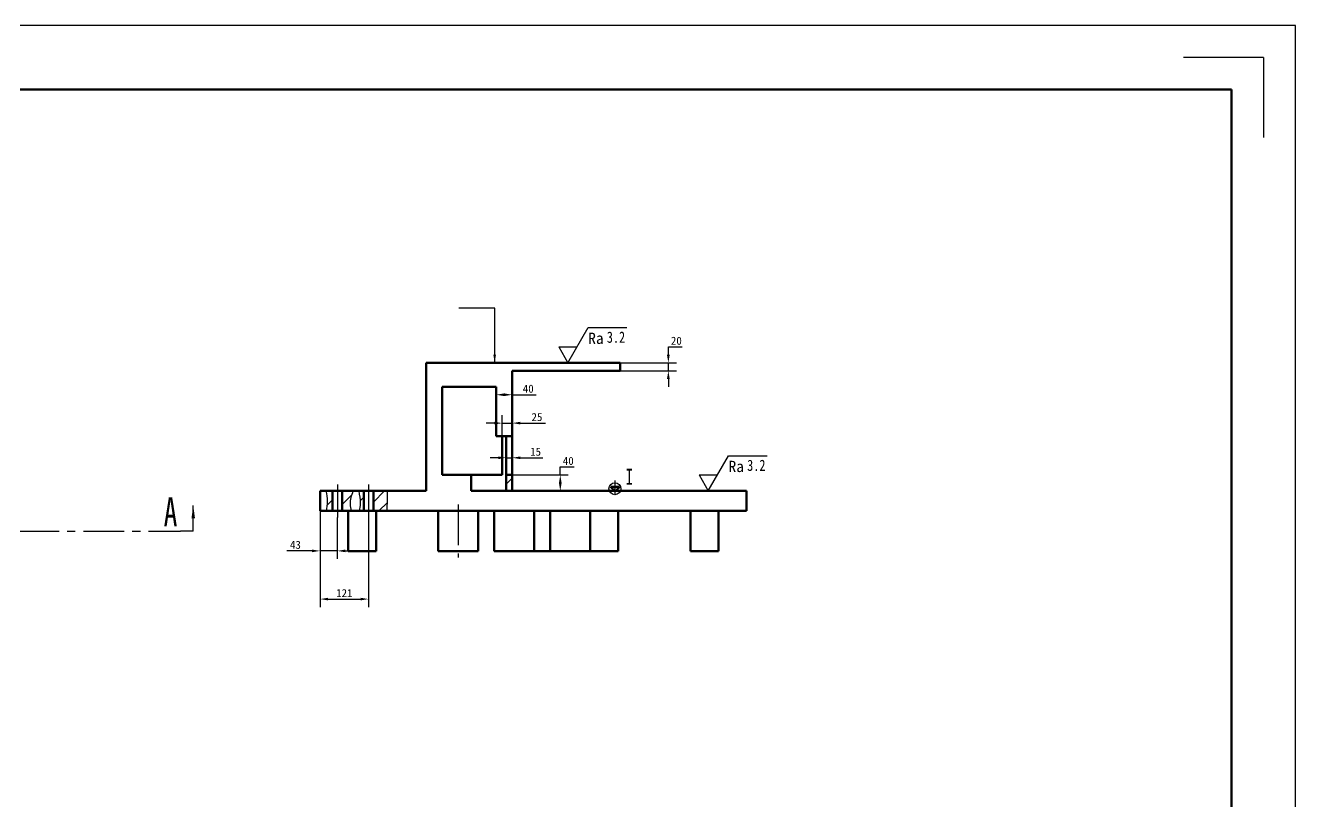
# Model space of a CAD drawing. Header units: millimetres. Extents: x 0 to 841, y 0 to 594.
# Drawn here: x 444.3 to 841, y 351.7 to 594 of the extents above; entities that cross this region are included whole.
import ezdxf

# ---------------------------------------------------------------- set-up
doc = ezdxf.new("R2010")
doc.units = ezdxf.units.MM
doc.header["$PDSIZE"] = -1
doc.linetypes.add('CENTERX2', pattern=[20.32, 12.7, -2.54, 2.54, -2.54])
for name, color, linetype in [('中心线', 1, 'CENTERX2'), ('剖面线', 4, 'Continuous'), ('尺寸线', 3, 'Continuous'), ('符号', 4, 'Continuous'), ('细实线', 7, 'Continuous')]:
    doc.layers.add(name, color=color, linetype=linetype)
doc.layers.add('粗实线', color=255, linetype='Continuous', lineweight=50)
doc.styles.add('SLDTEXTSTYLE1', font='TXT', dxfattribs={"width": 0.7})
doc.dimstyles.new('副本 ISO-25', dxfattribs={"dimtxt": 2.5, "dimasz": 2.5, "dimexe": 2.5, "dimexo": 0, "dimtad": 1, "dimtoh": 1, "dimlfac": 8, "dimdsep": 46, "dimtxsty": 'Standard', "dimcen": 2.5, "dimclrd": 3, "dimclre": 3, "dimadec": 0, "dimazin": 0, "dimtfac": 1, "dimtmove": 0, "dimatfit": 3, "dimfxl": 0, "dimarcsym": 0})

# ---------------------------------------------------------------- blocks, each defined once
blk = doc.blocks.new('*D182')
at = {"layer": 'Defpoints', "color": 0}
for p in [(536.36, 442.43), (541.73, 440.43), (541.73, 429.98)]:
    blk.add_point(p, dxfattribs=at)
at = {"layer": '尺寸线', "color": 3, "lineweight": -2}
for p, q in [((536.36, 442.43), (536.36, 427.48)), ((541.73, 440.43), (541.73, 427.48)), ((533.86, 429.98), (525.94, 429.98)), ((541.73, 429.98), (536.36, 429.98)), ((544.23, 429.98), (546.73, 429.98))]:
    blk.add_line(p, q, dxfattribs=at)
at = {"layer": '尺寸线', "color": 3}
for points in [[(533.86, 430.4), (533.86, 429.57), (536.36, 429.98)], [(544.23, 430.4), (544.23, 429.57), (541.73, 429.98)]]:
    blk.add_solid(points, dxfattribs=at)
at = {"layer": '尺寸线', "color": 0, "insert": (528.65, 431.86), "char_height": 2.5, "attachment_point": 5}
blk.add_mtext('43', dxfattribs=at)
blk = doc.blocks.new('*D183')
at = {"layer": 'Defpoints', "color": 0}
for p in [(536.36, 442.43), (551.48, 440.43), (551.48, 414.93)]:
    blk.add_point(p, dxfattribs=at)
at = {"layer": '尺寸线', "color": 3, "lineweight": -2}
for p, q in [((536.36, 442.43), (536.36, 412.43)), ((551.48, 440.43), (551.48, 412.43)), ((538.86, 414.93), (548.98, 414.93))]:
    blk.add_line(p, q, dxfattribs=at)
at = {"layer": '尺寸线', "color": 3}
for points in [[(538.86, 415.35), (538.86, 414.52), (536.36, 414.93)], [(548.98, 415.35), (548.98, 414.52), (551.48, 414.93)]]:
    blk.add_solid(points, dxfattribs=at)
at = {"layer": '尺寸线', "color": 0, "insert": (543.92, 416.81), "char_height": 2.5, "attachment_point": 5}
blk.add_mtext('121', dxfattribs=at)
blk = doc.blocks.new('表面粗糙度')
at = {"layer": '符号'}
for p, q in [((0, 0), (6.35, 11)), ((6.35, 11), (18.35, 11)), ((-2.89, 5), (2.89, 5)), ((-2.89, 5), (2.89, 5)), ((-2.89, 5), (0, 0))]:
    blk.add_line(p, q, dxfattribs=at)
at = {"layer": '符号', "insert": (6.35, 9.41), "char_height": 3.5, "attachment_point": 1}
blk.add_mtext_dynamic_manual_height_columns('Ra', width=13.1483, gutter_width=25, heights=[0], dxfattribs=at)
at = {"layer": '符号', "width": 0.8}
blk.add_attdef('RA', (12.13, 6.26), '', height=3.5, dxfattribs=at)
blk = doc.blocks.new('*D184')
at = {"layer": 'Defpoints', "color": 0}
for p in [(630.11, 488.68), (645.11, 488.68), (630.11, 486.18)]:
    blk.add_point(p, dxfattribs=at)
at = {"layer": '尺寸线', "color": 3, "lineweight": -2}
for p, q in [((645.11, 491.18), (645.11, 493.68)), ((645.11, 493.68), (649.48, 493.68)), ((630.11, 488.68), (647.61, 488.68)), ((645.11, 486.18), (645.11, 488.68)), ((630.11, 486.18), (647.61, 486.18)), ((645.11, 483.68), (645.11, 481.18))]:
    blk.add_line(p, q, dxfattribs=at)
at = {"layer": '尺寸线', "color": 3}
for points in [[(644.69, 491.18), (645.53, 491.18), (645.11, 488.68)], [(644.69, 483.68), (645.53, 483.68), (645.11, 486.18)]]:
    blk.add_solid(points, dxfattribs=at)
at = {"layer": '尺寸线', "color": 0, "insert": (647.61, 495.56), "char_height": 2.5, "attachment_point": 5}
blk.add_mtext('20', dxfattribs=at)
blk = doc.blocks.new('*D185')
at = {"layer": 'Defpoints', "color": 0}
for p in [(596.36, 453.68), (611.36, 453.68), (596.36, 448.68)]:
    blk.add_point(p, dxfattribs=at)
at = {"layer": '尺寸线', "color": 3, "lineweight": -2}
for p, q in [((596.36, 453.68), (613.86, 453.68)), ((611.36, 453.68), (611.36, 456.18)), ((611.36, 456.18), (615.73, 456.18)), ((596.36, 448.68), (613.86, 448.68))]:
    blk.add_line(p, q, dxfattribs=at)
at = {"layer": '尺寸线', "color": 3}
for points in [[(610.94, 451.18), (611.78, 451.18), (611.36, 453.68)], [(610.94, 451.18), (611.78, 451.18), (611.36, 448.68)]]:
    blk.add_solid(points, dxfattribs=at)
at = {"layer": '尺寸线', "color": 0, "insert": (613.86, 458.06), "char_height": 2.5, "attachment_point": 5}
blk.add_mtext('40', dxfattribs=at)
blk = doc.blocks.new('*D186')
at = {"layer": 'Defpoints', "color": 0}
for p in [(596.36, 459.05), (594.48, 453.68), (596.36, 453.68)]:
    blk.add_point(p, dxfattribs=at)
at = {"layer": '尺寸线', "color": 3, "lineweight": -2}
for p, q in [((594.48, 453.68), (594.48, 461.55)), ((596.36, 453.68), (596.36, 461.55)), ((591.98, 459.05), (589.48, 459.05)), ((594.48, 459.05), (596.36, 459.05)), ((598.86, 459.05), (605.94, 459.05))]:
    blk.add_line(p, q, dxfattribs=at)
at = {"layer": '尺寸线', "color": 3}
for points in [[(591.98, 459.46), (591.98, 458.63), (594.48, 459.05)], [(598.86, 459.46), (598.86, 458.63), (596.36, 459.05)]]:
    blk.add_solid(points, dxfattribs=at)
at = {"layer": '尺寸线', "color": 0, "insert": (603.65, 460.92), "char_height": 2.5, "attachment_point": 5}
blk.add_mtext('15', dxfattribs=at)
blk = doc.blocks.new('*D187')
at = {"layer": 'Defpoints', "color": 0}
for p in [(593.23, 469.86), (593.23, 465.82), (596.36, 465.82)]:
    blk.add_point(p, dxfattribs=at)
at = {"layer": '尺寸线', "color": 3, "lineweight": -2}
for p, q in [((593.23, 465.82), (593.23, 472.36)), ((596.36, 465.82), (596.36, 472.36)), ((590.73, 469.86), (588.23, 469.86)), ((593.23, 469.86), (596.36, 469.86)), ((598.86, 469.86), (606.78, 469.86))]:
    blk.add_line(p, q, dxfattribs=at)
at = {"layer": '尺寸线', "color": 3}
for points in [[(590.73, 470.28), (590.73, 469.45), (593.23, 469.86)], [(598.86, 470.28), (598.86, 469.45), (596.36, 469.86)]]:
    blk.add_solid(points, dxfattribs=at)
at = {"layer": '尺寸线', "color": 0, "insert": (604.07, 471.74), "char_height": 2.5, "attachment_point": 5}
blk.add_mtext('25', dxfattribs=at)
blk = doc.blocks.new('*D188')
at = {"layer": 'Defpoints', "color": 0}
for p in [(591.36, 481.18), (596.36, 481.18), (596.36, 478.72)]:
    blk.add_point(p, dxfattribs=at)
at = {"layer": '尺寸线', "color": 3, "lineweight": -2}
for p, q in [((591.36, 481.18), (591.36, 476.22)), ((596.36, 481.18), (596.36, 476.22)), ((596.36, 478.72), (603.86, 478.72))]:
    blk.add_line(p, q, dxfattribs=at)
at = {"layer": '尺寸线', "color": 3}
for points in [[(593.86, 479.14), (593.86, 478.3), (591.36, 478.72)], [(593.86, 479.14), (593.86, 478.3), (596.36, 478.72)]]:
    blk.add_solid(points, dxfattribs=at)
at = {"layer": '尺寸线', "color": 0, "insert": (601.36, 480.6), "char_height": 2.5, "attachment_point": 5}
blk.add_mtext('40', dxfattribs=at)

msp = doc.modelspace()

# ---------------------------------------------------------------- hatches: boundary and pattern name
at = {"layer": '剖面线'}
h = msp.add_hatch(dxfattribs=at)
h.set_pattern_fill('ANSI31', color=256, angle=3e-322, style=0)
h.paths.add_polyline_path([(596.3588, 453.6841), (594.4838, 453.6841), (594.4838, 448.6841), (596.3588, 448.6841)], flags=0)
h = msp.add_hatch(dxfattribs=at)
h.set_pattern_fill('ANSI31', color=256, angle=3e-322, style=0)
edge = h.paths.add_edge_path(flags=0)
edge.add_spline(control_points=[(538.1724, 448.6841), (538.3915, 447.651), (538.786, 445.4483), (538.3471, 443.3733), (538.2459, 442.4341)], knot_values=[0.12991682, 0.12991682, 0.12991682, 0.12991682, 0.18840273, 0.2492827, 0.2492827, 0.2492827, 0.2492827], weights=[1, 1, 1, 1, 1], degree=3, periodic=0)
edge.add_spline(control_points=[(538.2459, 442.4341), (538.3471, 443.3733), (538.786, 445.4483), (538.3915, 447.651), (538.1724, 448.6841)], knot_values=[0.7507173, 0.7507173, 0.7507173, 0.7507173, 0.81159727, 0.87008318, 0.87008318, 0.87008318, 0.87008318], weights=[1, 1, 1, 1, 1], degree=3, periodic=0)
h = msp.add_hatch(dxfattribs=at)
h.set_pattern_fill('ANSI31', color=256, angle=3e-322, style=0)
edge = h.paths.add_edge_path(flags=0)
edge.add_line((540.2338, 448.6841), (538.1724, 448.6841))
edge.add_spline(control_points=[(538.1724, 448.6841), (538.3915, 447.651), (538.786, 445.4483), (538.3471, 443.3733), (538.2459, 442.4341)], knot_values=[0.12991682, 0.12991682, 0.12991682, 0.12991682, 0.18840273, 0.2492827, 0.2492827, 0.2492827, 0.2492827], weights=[1, 1, 1, 1, 1], degree=3, periodic=0)
edge.add_line((538.2459, 442.4341), (540.2338, 442.4341))
edge.add_line((540.2338, 442.4341), (540.2338, 448.6841))
h = msp.add_hatch(dxfattribs=at)
h.set_pattern_fill('ANSI31', color=256, angle=3e-322, style=0)
edge = h.paths.add_edge_path(flags=0)
edge.add_line((546.7184, 448.6841), (543.2338, 448.6841))
edge.add_line((543.2338, 448.6841), (543.2338, 442.4341))
edge.add_line((543.2338, 442.4341), (546.152, 442.4341))
edge.add_spline(control_points=[(546.152, 442.4341), (546.0143, 443.1124), (545.5334, 445.2094), (546.2252, 447.3742), (546.7184, 448.6841)], knot_values=[0.54142658, 0.54142658, 0.54142658, 0.54142658, 0.58407966, 0.66365904, 0.66365904, 0.66365904, 0.66365904], weights=[1, 1, 1, 1, 1], degree=3, periodic=0)
h = msp.add_hatch(dxfattribs=at)
h.set_pattern_fill('ANSI31', color=256, angle=3e-322, style=0)
edge = h.paths.add_edge_path(flags=0)
edge.add_spline(control_points=[(546.7184, 448.6841), (546.2252, 447.3742), (545.5334, 445.2094), (546.0143, 443.1124), (546.152, 442.4341)], knot_values=[0.33634096, 0.33634096, 0.33634096, 0.33634096, 0.41592034, 0.45857342, 0.45857342, 0.45857342, 0.45857342], weights=[1, 1, 1, 1, 1], degree=3, periodic=0)
edge.add_spline(control_points=[(546.152, 442.4341), (546.0143, 443.1124), (545.5334, 445.2094), (546.2252, 447.3742), (546.7184, 448.6841)], knot_values=[0.54142658, 0.54142658, 0.54142658, 0.54142658, 0.58407966, 0.66365904, 0.66365904, 0.66365904, 0.66365904], weights=[1, 1, 1, 1, 1], degree=3, periodic=0)
h = msp.add_hatch(dxfattribs=at)
h.set_pattern_fill('ANSI31', color=256, angle=3e-322, style=0)
edge = h.paths.add_edge_path(flags=0)
edge.add_spline(control_points=[(548.4007, 448.6841), (548.5878, 447.3852), (549.1918, 445.3724), (548.6839, 443.2056), (548.6484, 442.4341)], knot_values=[0.16117962, 0.16117962, 0.16117962, 0.16117962, 0.24602863, 0.29589562, 0.29589562, 0.29589562, 0.29589562], weights=[1, 1, 1, 1, 1], degree=3, periodic=0)
edge.add_spline(control_points=[(548.6484, 442.4341), (548.6839, 443.2056), (549.1918, 445.3724), (548.5878, 447.3852), (548.4007, 448.6841)], knot_values=[0.70410438, 0.70410438, 0.70410438, 0.70410438, 0.75397137, 0.83882038, 0.83882038, 0.83882038, 0.83882038], weights=[1, 1, 1, 1, 1], degree=3, periodic=0)
h = msp.add_hatch(dxfattribs=at)
h.set_pattern_fill('ANSI31', color=256, angle=3e-322, style=0)
edge = h.paths.add_edge_path(flags=0)
edge.add_line((549.9838, 448.6841), (548.4007, 448.6841))
edge.add_spline(control_points=[(548.4007, 448.6841), (548.5878, 447.3852), (549.1918, 445.3724), (548.6839, 443.2056), (548.6484, 442.4341)], knot_values=[0.16117962, 0.16117962, 0.16117962, 0.16117962, 0.24602863, 0.29589562, 0.29589562, 0.29589562, 0.29589562], weights=[1, 1, 1, 1, 1], degree=3, periodic=0)
edge.add_line((548.6484, 442.4341), (549.9838, 442.4341))
edge.add_line((549.9838, 442.4341), (549.9838, 448.6841))
h = msp.add_hatch(dxfattribs=at)
h.set_pattern_fill('ANSI31', color=256, angle=3e-322, style=0)
edge = h.paths.add_edge_path(flags=0)
edge.add_line((557.395, 448.6841), (552.9838, 448.6841))
edge.add_line((552.9838, 448.6841), (552.9838, 442.4341))
edge.add_line((552.9838, 442.4341), (557.2109, 442.4341))
edge.add_spline(control_points=[(557.2109, 442.4341), (557.3081, 443.1959), (557.3848, 445.4928), (557.4453, 447.4709), (557.395, 448.6841)], knot_values=[0.56798684, 0.56798684, 0.56798684, 0.56798684, 0.61280522, 0.69406541, 0.69406541, 0.69406541, 0.69406541], weights=[1, 1, 1, 1, 1], degree=3, periodic=0)
h = msp.add_hatch(dxfattribs=at)
h.set_pattern_fill('ANSI31', color=256, angle=3e-322, style=0)
edge = h.paths.add_edge_path(flags=0)
edge.add_spline(control_points=[(557.395, 448.6841), (557.4453, 447.4709), (557.3848, 445.4928), (557.3081, 443.1959), (557.2109, 442.4341)], knot_values=[0.30593459, 0.30593459, 0.30593459, 0.30593459, 0.38719478, 0.43201316, 0.43201316, 0.43201316, 0.43201316], weights=[1, 1, 1, 1, 1], degree=3, periodic=0)
edge.add_spline(control_points=[(557.2109, 442.4341), (557.3081, 443.1959), (557.3848, 445.4928), (557.4453, 447.4709), (557.395, 448.6841)], knot_values=[0.56798684, 0.56798684, 0.56798684, 0.56798684, 0.61280522, 0.69406541, 0.69406541, 0.69406541, 0.69406541], weights=[1, 1, 1, 1, 1], degree=3, periodic=0)

# ---------------------------------------------------------------- linework, layer by layer
msp.add_circle((628.436, 449.3826), 1.8713)
for points, knots in [([(538.1724, 448.6841), (538.3915, 447.651), (538.786, 445.4483), (538.3471, 443.3733), (538.2459, 442.4341)], [0.129916825, 0.129916825, 0.129916825, 0.129916825, 0.188402734, 0.249282696, 0.249282696, 0.249282696, 0.249282696]), ([(546.152, 442.4341), (546.0143, 443.1124), (545.5334, 445.2094), (546.2252, 447.3742), (546.7184, 448.6841)], [0.541426581, 0.541426581, 0.541426581, 0.541426581, 0.584079662, 0.663659042, 0.663659042, 0.663659042, 0.663659042]), ([(548.4007, 448.6841), (548.5878, 447.3852), (549.1918, 445.3724), (548.6839, 443.2056), (548.6484, 442.4341)], [0.161179623, 0.161179623, 0.161179623, 0.161179623, 0.246028628, 0.295895617, 0.295895617, 0.295895617, 0.295895617]), ([(557.2109, 442.4341), (557.3081, 443.1959), (557.3848, 445.4928), (557.4453, 447.4709), (557.395, 448.6841)], [0.567986845, 0.567986845, 0.567986845, 0.567986845, 0.61280522, 0.69406541, 0.69406541, 0.69406541, 0.69406541])]:
    msp.add_open_spline(points, degree=3, knots=knots)
at = {"layer": '中心线'}
for p, q in [((541.7338, 450.6841), (541.7338, 440.4341)), ((551.4838, 450.6841), (551.4838, 440.4341)), ((628.5463, 447.6216), (628.5463, 451.9341)), ((579.4838, 444.4341), (579.4838, 427.9341)), ((116.998, 436.1841), (492.7298, 436.1841))]:
    msp.add_line(p, q, dxfattribs=at)
at = {"layer": '剖面线', "linetype": 'Continuous'}
msp.add_line((496.7298, 436.1841), (496.7298, 444.1841), dxfattribs=at)
at = {"layer": '剖面线'}
msp.add_line((496.7298, 436.1841), (492.7298, 436.1841), dxfattribs=at)
msp.add_solid([(496.7298, 444.1841), (496.1798, 440.1841), (497.2798, 440.1841)], dxfattribs=at)
at = {"layer": '粗实线'}
for p, q in [((821.0102, 574.0014), (20.0102, 574.0014)), ((821.0102, 20.0014), (821.0102, 574.0014)), ((569.4838, 488.6841), (569.4838, 448.6841)), ((569.4838, 488.6841), (630.1088, 488.6841)), ((630.1088, 486.1841), (630.1088, 488.6841)), ((596.3588, 486.1841), (596.3588, 465.8192)), ((596.3588, 486.1841), (630.1088, 486.1841)), ((574.4838, 481.1841), (574.4838, 453.6841)), ((591.3588, 481.1841), (574.4838, 481.1841)), ((591.3588, 465.8192), (591.3588, 481.1841)), ((596.3588, 465.8192), (591.3588, 465.8192)), ((593.2338, 465.8192), (593.2338, 453.6841)), ((594.4838, 453.6841), (594.4838, 465.8192)), ((596.3588, 465.8192), (596.3588, 453.6841)), ((574.4838, 453.6841), (583.5044, 453.6841)), ((583.5044, 453.6841), (583.5044, 448.6841)), ((593.2338, 453.6841), (583.5044, 453.6841)), ((594.4838, 453.6841), (596.3588, 453.6841)), ((594.4838, 448.6841), (594.4838, 453.6841)), ((596.3588, 453.6841), (596.3588, 448.6841)), ((536.3588, 442.4341), (536.3588, 448.6841)), ((538.1724, 448.6841), (536.3588, 448.6841)), ((540.2338, 448.6841), (538.1724, 448.6841)), ((540.2338, 448.6841), (540.2338, 442.4341)), ((543.2338, 448.6841), (540.2338, 448.6841)), ((543.2338, 442.4341), (543.2338, 448.6841)), ((546.7184, 448.6841), (543.2338, 448.6841)), ((548.4007, 448.6841), (546.7184, 448.6841)), ((549.9838, 448.6841), (548.4007, 448.6841)), ((549.9838, 448.6841), (549.9838, 442.4341)), ((552.9838, 448.6841), (549.9838, 448.6841)), ((552.9838, 442.4341), (552.9838, 448.6841)), ((557.395, 448.6841), (552.9838, 448.6841)), ((569.4838, 448.6841), (557.395, 448.6841)), ((583.5044, 448.6841), (596.3588, 448.6841)), ((596.3588, 448.6841), (602.1202, 448.6841)), ((602.1202, 448.6841), (669.4838, 448.6841)), ((629.7963, 449.9341), (627.2963, 449.9341)), ((627.2963, 449.9341), (627.2963, 449.6216)), ((627.2963, 449.6216), (627.9213, 449.3091)), ((627.9213, 449.3091), (627.9213, 448.6841)), ((629.1713, 449.3091), (629.7963, 449.6216)), ((629.1713, 449.3091), (629.1713, 448.6841)), ((629.7963, 449.6216), (629.7963, 449.9341)), ((669.4838, 442.4341), (669.4838, 448.6841)), ((536.3588, 442.4341), (538.2459, 442.4341)), ((540.2338, 442.4341), (538.2459, 442.4341)), ((543.2338, 442.4341), (540.2338, 442.4341)), ((546.152, 442.4341), (543.2338, 442.4341)), ((545.1088, 429.9341), (545.1088, 442.4341)), ((546.152, 442.4341), (548.6484, 442.4341)), ((549.9838, 442.4341), (548.6484, 442.4341)), ((552.9838, 442.4341), (549.9838, 442.4341)), ((557.2109, 442.4341), (552.9838, 442.4341)), ((553.8588, 429.9341), (553.8588, 442.4341)), ((557.2109, 442.4341), (669.4838, 442.4341)), ((573.2338, 442.4341), (573.2338, 429.9341)), ((585.7338, 429.9341), (585.7338, 442.4341)), ((590.7338, 442.4341), (590.7338, 429.9341)), ((603.2338, 429.9341), (603.2338, 442.4341)), ((608.2338, 442.4341), (608.2338, 429.9341)), ((620.7338, 429.9341), (620.7338, 442.4341)), ((629.4838, 429.9341), (629.4838, 442.4341)), ((651.9838, 429.9341), (651.9838, 442.4341)), ((660.7338, 429.9341), (660.7338, 442.4341)), ((553.8588, 429.9341), (545.1088, 429.9341)), ((585.7338, 429.9341), (573.2338, 429.9341)), ((603.2338, 429.9341), (590.7338, 429.9341)), ((608.2338, 429.9341), (603.2338, 429.9341)), ((620.7338, 429.9341), (608.2338, 429.9341)), ((629.4838, 429.9341), (620.7338, 429.9341)), ((660.7338, 429.9341), (651.9838, 429.9341))]:
    msp.add_line(p, q, dxfattribs=at)
at = {"layer": '细实线'}
for p, q in [((841.0102, 594.0014), (0.0102, 594.0014)), ((841.0102, 0.0014), (841.0102, 594.0014)), ((831.0102, 584.0014), (806.0102, 584.0014)), ((831.0102, 584.0014), (831.0102, 559.0014))]:
    msp.add_line(p, q, dxfattribs=at)

# ---------------------------------------------------------------- block references
at = {"layer": '尺寸线'}
for p in [(613.771, 488.6841), (657.5932, 448.6841)]:
    msp.add_blockref('表面粗糙度', p, dxfattribs=at).add_auto_attribs({'RA': '3.2'})

# ---------------------------------------------------------------- texts
at = {"layer": '剖面线', "insert": (487.4944, 446.6549), "char_height": 9, "attachment_point": 1, "style": 'SLDTEXTSTYLE1'}
msp.add_mtext('A', dxfattribs=at)
at = {"layer": '符号', "insert": (631.755, 455.6088), "char_height": 5, "attachment_point": 1, "style": 'SLDTEXTSTYLE1'}
msp.add_mtext('I', dxfattribs=at)

# ---------------------------------------------------------------- dimensions: what is measured, and where the dimension line sits
at = {"layer": '尺寸线'}
for base, p1, p2, picture, middle in [((645.1088, 488.6841), (630.1088, 486.1841), (630.1088, 488.6841), '*D184', (647.6088, 495.5591)), ((611.3588, 453.6841), (596.3588, 448.6841), (596.3588, 453.6841), '*D185', (613.8588, 458.0591))]:
    dim = msp.add_linear_dim(base=base, p1=p1, p2=p2, angle=90, dimstyle='副本 ISO-25', dxfattribs=at)
    dim.commit()
    dim.dimension.update_dxf_attribs({"geometry": picture, "text_midpoint": middle})
for base, p1, p2, picture, middle in [((596.3588, 478.7208), (591.3588, 481.1841), (596.3588, 481.1841), '*D188', (601.3588, 480.5958)), ((596.3588, 459.0478), (594.4838, 453.6841), (596.3588, 453.6841), '*D186', (603.6505, 460.9228)), ((551.4838, 414.9341), (536.3588, 442.4341), (551.4838, 440.4341), '*D183', (543.9213, 416.8091))]:
    dim = msp.add_linear_dim(base=base, p1=p1, p2=p2, dimstyle='副本 ISO-25', dxfattribs=at)
    dim.commit()
    dim.dimension.update_dxf_attribs({"geometry": picture, "text_midpoint": middle})
for base, p1, p2, picture, middle in [((593.2338, 469.8642), (596.3588, 465.8192), (593.2338, 465.8192), '*D187', (604.0671, 469.8642)), ((541.7338, 429.9844), (536.3588, 442.4341), (541.7338, 440.4341), '*D182', (528.6505, 429.9844))]:
    dim = msp.add_linear_dim(base=base, p1=p1, p2=p2, dimstyle='副本 ISO-25', dxfattribs=at)
    dim.commit()
    dim.dimension.update_dxf_attribs({"geometry": picture, "text_midpoint": middle, "dimtype": 160})

# ---------------------------------------------------------------- leaders
msp.add_leader([(590.874, 488.6841), (590.874, 505.7287), (579.6565, 505.7287)], dimstyle='副本 ISO-25', override={"dimgap": 0.625, "dimtad": 0}, dxfattribs=at)

doc.saveas('drawing.dxf')
